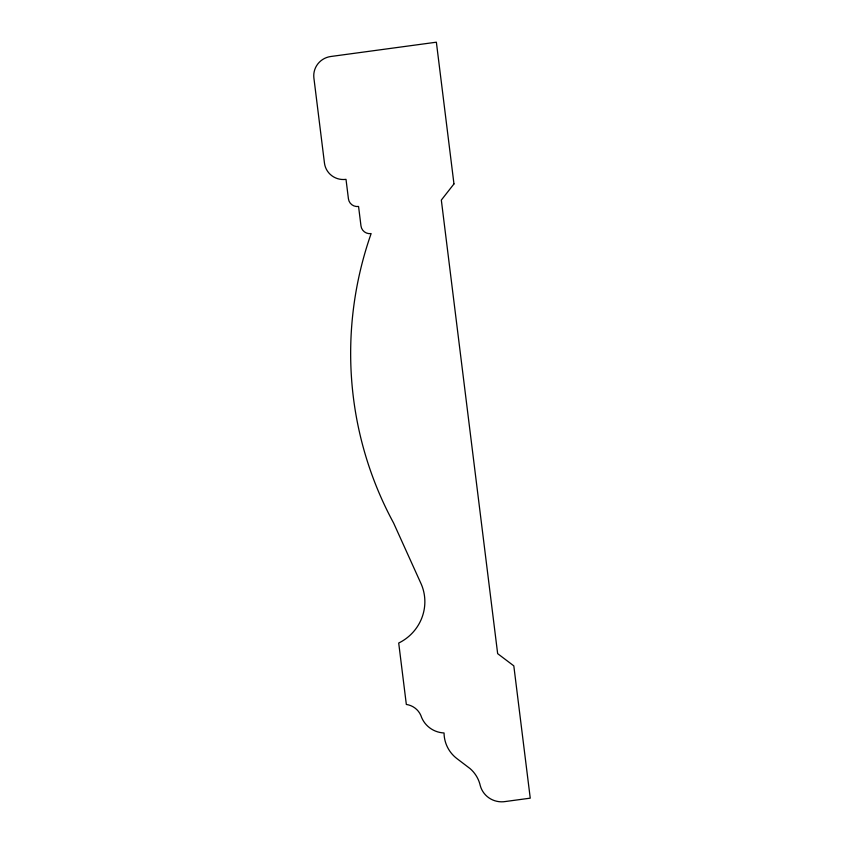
<?xml version="1.0" encoding="UTF-8"?>
<svg xmlns="http://www.w3.org/2000/svg" width="844" height="844" viewBox="0 0 844 844"><rect width="100%" height="100%" fill="white"/><g stroke="black" fill="none" stroke-linecap="round" stroke-linejoin="round"><path stroke-width="1.27" d="M453.966 183.939L441.328 200.07L497.654 653.646L513.817 665.863L530.243 798.16L505.545 801.505A22.64 22.176 -23.7 0 1 480.31 785.806A33.043 32.367 -23.7 0 0 470.119 768.631L456.952 758.619A33.834 33.148 -23.7 0 1 444.049 732.972A26.069 25.542 -23.7 0 1 421.631 717.527A19.264 18.874 -23.7 0 0 406.333 704.445L398.706 643.033A46.188 45.238 -23.7 0 0 420.47 582.423L393.599 523.016A369.978 362.424 -23.7 0 1 371.128 233.598A9.136 8.946 -23.7 0 1 360.979 225.928L358.563 206.474A9.136 8.946 -23.7 0 1 348.424 198.804L346.008 179.35A19.412 19.011 -23.7 0 1 324.455 163.05L313.894 78.007A19.412 19.011 -23.7 0 1 330.753 56.506L436.369 42.2L453.966 183.939"/></g></svg>
